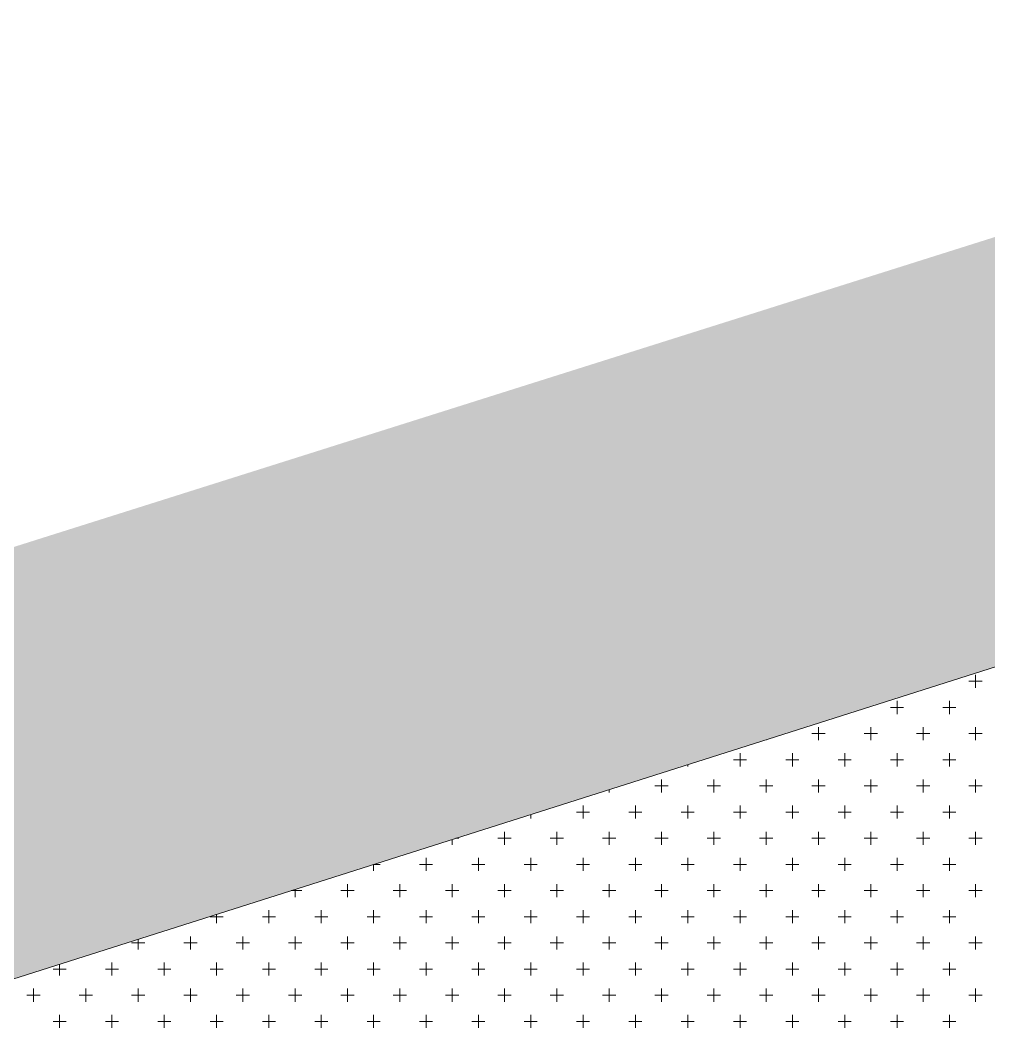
# Model space of a CAD drawing. Header units: metres. Extents: x 476631 to 477421, y 4483749 to 4484052.
# Drawn here: x 476983.9 to 477007.4, y 4483980.33 to 4484005.05 of the extents above; entities that cross this region are included whole.
import ezdxf

# ---------------------------------------------------------------- set-up
doc = ezdxf.new("R2010")
doc.units = ezdxf.units.M
doc.layers.add('M2', color=1, linetype='Continuous', lineweight=25)
doc.layers.add('PL_PARK', color=97, linetype='Continuous', lineweight=0)

msp = doc.modelspace()

# ---------------------------------------------------------------- hatches: boundary and pattern name
at = {"layer": 'M2', "true_color": 0x636466}
h = msp.add_hatch(color=251, dxfattribs=at)
h.dxf.hatch_style = 1
h.paths.add_polyline_path([(477025.988, 4483995.208), (477024.192, 4484005.046), (476977.795, 4483990.382), (476924.509, 4483991.935), (476925.226, 4483981.961), (476936.422, 4483981.879), (476936.426, 4483981.884), (476979.167, 4483980.326)])

# ---------------------------------------------------------------- linework, layer by layer
at = {"layer": 'PL_PARK', "color": 3}
for p, q in [((477002.577, 4483987.767), (477025.988, 4483995.208)), ((476979.167, 4483980.326), (477002.577, 4483987.767))]:
    msp.add_line(p, q, dxfattribs=at)
at = {"layer": 'PL_PARK', "color": 3, "linetype": 'Continuous'}
for p, q in [((477007.079, 4483988.841), (477007.079, 4483989.159)), ((477006.92, 4483989), (477007.237, 4483989)), ((477005.015, 4483988.365), (477005.332, 4483988.365)), ((477005.174, 4483988.206), (477005.174, 4483988.524)), ((477006.285, 4483988.365), (477006.602, 4483988.365)), ((477006.444, 4483988.206), (477006.444, 4483988.524)), ((477003.269, 4483987.571), (477003.269, 4483987.889)), ((477004.539, 4483987.571), (477004.539, 4483987.889)), ((477005.809, 4483987.571), (477005.809, 4483987.889)), ((477007.079, 4483987.571), (477007.079, 4483987.889)), ((477003.11, 4483987.73), (477003.427, 4483987.73)), ((477004.38, 4483987.73), (477004.697, 4483987.73)), ((477005.65, 4483987.73), (477005.967, 4483987.73)), ((477006.92, 4483987.73), (477007.237, 4483987.73)), ((477001.999, 4483987.571), (477001.999, 4483987.583)), ((477001.364, 4483986.936), (477001.364, 4483987.254)), ((477002.634, 4483986.936), (477002.634, 4483987.254)), ((477003.904, 4483986.936), (477003.904, 4483987.254)), ((477005.174, 4483986.936), (477005.174, 4483987.254)), ((477006.444, 4483986.936), (477006.444, 4483987.254)), ((477000.094, 4483986.936), (477000.094, 4483986.977)), ((477001.205, 4483987.095), (477001.522, 4483987.095)), ((477002.475, 4483987.095), (477002.792, 4483987.095)), ((477003.745, 4483987.095), (477004.062, 4483987.095)), ((477005.015, 4483987.095), (477005.332, 4483987.095)), ((477006.285, 4483987.095), (477006.602, 4483987.095)), ((476999.459, 4483986.301), (476999.459, 4483986.619)), ((477000.729, 4483986.301), (477000.729, 4483986.619)), ((477001.999, 4483986.301), (477001.999, 4483986.619)), ((477003.269, 4483986.301), (477003.269, 4483986.619)), ((477004.539, 4483986.301), (477004.539, 4483986.619)), ((477005.809, 4483986.301), (477005.809, 4483986.619)), ((477007.079, 4483986.301), (477007.079, 4483986.619)), ((476998.189, 4483986.301), (476998.189, 4483986.372)), ((476999.3, 4483986.46), (476999.617, 4483986.46)), ((477000.57, 4483986.46), (477000.887, 4483986.46)), ((477001.84, 4483986.46), (477002.157, 4483986.46)), ((477003.11, 4483986.46), (477003.427, 4483986.46)), ((477004.38, 4483986.46), (477004.697, 4483986.46)), ((477005.65, 4483986.46), (477005.967, 4483986.46)), ((477006.92, 4483986.46), (477007.237, 4483986.46)), ((476997.554, 4483985.666), (476997.554, 4483985.984)), ((476998.824, 4483985.666), (476998.824, 4483985.984)), ((477000.094, 4483985.666), (477000.094, 4483985.984)), ((477001.364, 4483985.666), (477001.364, 4483985.984)), ((477002.634, 4483985.666), (477002.634, 4483985.984)), ((477003.904, 4483985.666), (477003.904, 4483985.984)), ((477005.174, 4483985.666), (477005.174, 4483985.984)), ((477006.444, 4483985.666), (477006.444, 4483985.984)), ((476996.284, 4483985.666), (476996.284, 4483985.766)), ((476997.395, 4483985.825), (476997.712, 4483985.825)), ((476998.665, 4483985.825), (476998.982, 4483985.825)), ((476999.935, 4483985.825), (477000.252, 4483985.825)), ((477001.205, 4483985.825), (477001.522, 4483985.825)), ((477002.475, 4483985.825), (477002.792, 4483985.825)), ((477003.745, 4483985.825), (477004.062, 4483985.825)), ((477005.015, 4483985.825), (477005.332, 4483985.825)), ((477006.285, 4483985.825), (477006.602, 4483985.825)), ((476994.379, 4483985.031), (476994.379, 4483985.161)), ((476994.471, 4483985.19), (476994.537, 4483985.19)), ((476995.49, 4483985.19), (476995.807, 4483985.19)), ((476995.649, 4483985.031), (476995.649, 4483985.349)), ((476996.76, 4483985.19), (476997.077, 4483985.19)), ((476996.919, 4483985.031), (476996.919, 4483985.349)), ((476998.03, 4483985.19), (476998.347, 4483985.19)), ((476998.189, 4483985.031), (476998.189, 4483985.349)), ((476999.3, 4483985.19), (476999.617, 4483985.19)), ((476999.459, 4483985.031), (476999.459, 4483985.349)), ((477000.57, 4483985.19), (477000.887, 4483985.19)), ((477000.729, 4483985.031), (477000.729, 4483985.349)), ((477001.84, 4483985.19), (477002.157, 4483985.19)), ((477001.999, 4483985.031), (477001.999, 4483985.349)), ((477003.11, 4483985.19), (477003.427, 4483985.19)), ((477003.269, 4483985.031), (477003.269, 4483985.349)), ((477004.38, 4483985.19), (477004.697, 4483985.19)), ((477004.539, 4483985.031), (477004.539, 4483985.349)), ((477005.65, 4483985.19), (477005.967, 4483985.19)), ((477005.809, 4483985.031), (477005.809, 4483985.349)), ((477006.92, 4483985.19), (477007.237, 4483985.19)), ((477007.079, 4483985.031), (477007.079, 4483985.349)), ((476993.744, 4483984.396), (476993.744, 4483984.714)), ((476995.014, 4483984.396), (476995.014, 4483984.714)), ((476996.284, 4483984.396), (476996.284, 4483984.714)), ((476997.554, 4483984.396), (476997.554, 4483984.714)), ((476998.824, 4483984.396), (476998.824, 4483984.714)), ((477000.094, 4483984.396), (477000.094, 4483984.714)), ((477001.364, 4483984.396), (477001.364, 4483984.714)), ((477002.634, 4483984.396), (477002.634, 4483984.714)), ((477003.904, 4483984.396), (477003.904, 4483984.714)), ((477005.174, 4483984.396), (477005.174, 4483984.714)), ((477006.444, 4483984.396), (477006.444, 4483984.714)), ((476992.473, 4483984.555), (476992.632, 4483984.555)), ((476992.474, 4483984.396), (476992.474, 4483984.555)), ((476993.585, 4483984.555), (476993.902, 4483984.555)), ((476994.855, 4483984.555), (476995.172, 4483984.555)), ((476996.125, 4483984.555), (476996.442, 4483984.555)), ((476997.395, 4483984.555), (476997.712, 4483984.555)), ((476998.665, 4483984.555), (476998.982, 4483984.555)), ((476999.935, 4483984.555), (477000.252, 4483984.555)), ((477001.205, 4483984.555), (477001.522, 4483984.555)), ((477002.475, 4483984.555), (477002.792, 4483984.555)), ((477003.745, 4483984.555), (477004.062, 4483984.555)), ((477005.015, 4483984.555), (477005.332, 4483984.555)), ((477006.285, 4483984.555), (477006.602, 4483984.555)), ((476990.476, 4483983.92), (476990.727, 4483983.92)), ((476990.569, 4483983.761), (476990.569, 4483983.95)), ((476991.68, 4483983.92), (476991.997, 4483983.92)), ((476991.839, 4483983.761), (476991.839, 4483984.079)), ((476992.95, 4483983.92), (476993.267, 4483983.92)), ((476993.109, 4483983.761), (476993.109, 4483984.079)), ((476994.22, 4483983.92), (476994.537, 4483983.92)), ((476994.379, 4483983.761), (476994.379, 4483984.079)), ((476995.49, 4483983.92), (476995.807, 4483983.92)), ((476995.649, 4483983.761), (476995.649, 4483984.079)), ((476996.76, 4483983.92), (476997.077, 4483983.92)), ((476996.919, 4483983.761), (476996.919, 4483984.079)), ((476998.03, 4483983.92), (476998.347, 4483983.92)), ((476998.189, 4483983.761), (476998.189, 4483984.079)), ((476999.3, 4483983.92), (476999.617, 4483983.92)), ((476999.459, 4483983.761), (476999.459, 4483984.079)), ((477000.57, 4483983.92), (477000.887, 4483983.92)), ((477000.729, 4483983.761), (477000.729, 4483984.079)), ((477001.84, 4483983.92), (477002.157, 4483983.92)), ((477001.999, 4483983.761), (477001.999, 4483984.079)), ((477003.11, 4483983.92), (477003.427, 4483983.92)), ((477003.269, 4483983.761), (477003.269, 4483984.079)), ((477004.38, 4483983.92), (477004.697, 4483983.92)), ((477004.539, 4483983.761), (477004.539, 4483984.079)), ((477005.65, 4483983.92), (477005.967, 4483983.92)), ((477005.809, 4483983.761), (477005.809, 4483984.079)), ((477006.92, 4483983.92), (477007.237, 4483983.92)), ((477007.079, 4483983.761), (477007.079, 4483984.079)), ((476989.934, 4483983.126), (476989.934, 4483983.444)), ((476991.204, 4483983.126), (476991.204, 4483983.444)), ((476992.474, 4483983.126), (476992.474, 4483983.444)), ((476993.744, 4483983.126), (476993.744, 4483983.444)), ((476995.014, 4483983.126), (476995.014, 4483983.444)), ((476996.284, 4483983.126), (476996.284, 4483983.444)), ((476997.554, 4483983.126), (476997.554, 4483983.444)), ((476998.824, 4483983.126), (476998.824, 4483983.444)), ((477000.094, 4483983.126), (477000.094, 4483983.444)), ((477001.364, 4483983.126), (477001.364, 4483983.444)), ((477002.634, 4483983.126), (477002.634, 4483983.444)), ((477003.904, 4483983.126), (477003.904, 4483983.444)), ((477005.174, 4483983.126), (477005.174, 4483983.444)), ((477006.444, 4483983.126), (477006.444, 4483983.444)), ((476988.505, 4483983.285), (476988.822, 4483983.285)), ((476988.664, 4483983.126), (476988.664, 4483983.344)), ((476989.775, 4483983.285), (476990.092, 4483983.285)), ((476991.045, 4483983.285), (476991.362, 4483983.285)), ((476992.315, 4483983.285), (476992.632, 4483983.285)), ((476993.585, 4483983.285), (476993.902, 4483983.285)), ((476994.855, 4483983.285), (476995.172, 4483983.285)), ((476996.125, 4483983.285), (476996.442, 4483983.285)), ((476997.395, 4483983.285), (476997.712, 4483983.285)), ((476998.665, 4483983.285), (476998.982, 4483983.285)), ((476999.935, 4483983.285), (477000.252, 4483983.285)), ((477001.205, 4483983.285), (477001.522, 4483983.285)), ((477002.475, 4483983.285), (477002.792, 4483983.285)), ((477003.745, 4483983.285), (477004.062, 4483983.285)), ((477005.015, 4483983.285), (477005.332, 4483983.285)), ((477006.285, 4483983.285), (477006.602, 4483983.285)), ((476986.6, 4483982.65), (476986.918, 4483982.65)), ((476986.759, 4483982.491), (476986.759, 4483982.739)), ((476987.87, 4483982.65), (476988.188, 4483982.65)), ((476988.029, 4483982.491), (476988.029, 4483982.809)), ((476989.14, 4483982.65), (476989.458, 4483982.65)), ((476989.299, 4483982.491), (476989.299, 4483982.809)), ((476990.41, 4483982.65), (476990.727, 4483982.65)), ((476990.569, 4483982.491), (476990.569, 4483982.809)), ((476991.68, 4483982.65), (476991.997, 4483982.65)), ((476991.839, 4483982.491), (476991.839, 4483982.809)), ((476992.95, 4483982.65), (476993.267, 4483982.65)), ((476993.109, 4483982.491), (476993.109, 4483982.809)), ((476994.22, 4483982.65), (476994.537, 4483982.65)), ((476994.379, 4483982.491), (476994.379, 4483982.809)), ((476995.49, 4483982.65), (476995.807, 4483982.65)), ((476995.649, 4483982.491), (476995.649, 4483982.809)), ((476996.76, 4483982.65), (476997.077, 4483982.65)), ((476996.919, 4483982.491), (476996.919, 4483982.809)), ((476998.03, 4483982.65), (476998.347, 4483982.65)), ((476998.189, 4483982.491), (476998.189, 4483982.809)), ((476999.3, 4483982.65), (476999.617, 4483982.65)), ((476999.459, 4483982.491), (476999.459, 4483982.809)), ((477000.57, 4483982.65), (477000.887, 4483982.65)), ((477000.729, 4483982.491), (477000.729, 4483982.809)), ((477001.84, 4483982.65), (477002.157, 4483982.65)), ((477001.999, 4483982.491), (477001.999, 4483982.809)), ((477003.11, 4483982.65), (477003.427, 4483982.65)), ((477003.269, 4483982.491), (477003.269, 4483982.809)), ((477004.38, 4483982.65), (477004.697, 4483982.65)), ((477004.539, 4483982.491), (477004.539, 4483982.809)), ((477005.65, 4483982.65), (477005.967, 4483982.65)), ((477005.809, 4483982.491), (477005.809, 4483982.809)), ((477006.92, 4483982.65), (477007.237, 4483982.65)), ((477007.079, 4483982.491), (477007.079, 4483982.809)), ((476986.124, 4483981.856), (476986.124, 4483982.174)), ((476987.394, 4483981.856), (476987.394, 4483982.174)), ((476988.664, 4483981.856), (476988.664, 4483982.174)), ((476989.934, 4483981.856), (476989.934, 4483982.174)), ((476991.204, 4483981.856), (476991.204, 4483982.174)), ((476992.474, 4483981.856), (476992.474, 4483982.174)), ((476993.744, 4483981.856), (476993.744, 4483982.174)), ((476995.014, 4483981.856), (476995.014, 4483982.174)), ((476996.284, 4483981.856), (476996.284, 4483982.174)), ((476997.554, 4483981.856), (476997.554, 4483982.174)), ((476998.824, 4483981.856), (476998.824, 4483982.174)), ((477000.094, 4483981.856), (477000.094, 4483982.174)), ((477001.364, 4483981.856), (477001.364, 4483982.174)), ((477002.634, 4483981.856), (477002.634, 4483982.174)), ((477003.904, 4483981.856), (477003.904, 4483982.174)), ((477005.174, 4483981.856), (477005.174, 4483982.174)), ((477006.444, 4483981.856), (477006.444, 4483982.174)), ((476984.695, 4483982.015), (476985.012, 4483982.015)), ((476984.854, 4483981.856), (476984.854, 4483982.133)), ((476985.965, 4483982.015), (476986.282, 4483982.015)), ((476987.235, 4483982.015), (476987.552, 4483982.015)), ((476988.505, 4483982.015), (476988.822, 4483982.015)), ((476989.775, 4483982.015), (476990.092, 4483982.015)), ((476991.045, 4483982.015), (476991.362, 4483982.015)), ((476992.315, 4483982.015), (476992.632, 4483982.015)), ((476993.585, 4483982.015), (476993.902, 4483982.015)), ((476994.855, 4483982.015), (476995.172, 4483982.015)), ((476996.125, 4483982.015), (476996.442, 4483982.015)), ((476997.395, 4483982.015), (476997.712, 4483982.015)), ((476998.665, 4483982.015), (476998.982, 4483982.015)), ((476999.935, 4483982.015), (477000.252, 4483982.015)), ((477001.205, 4483982.015), (477001.522, 4483982.015)), ((477002.475, 4483982.015), (477002.792, 4483982.015)), ((477003.745, 4483982.015), (477004.062, 4483982.015)), ((477005.015, 4483982.015), (477005.332, 4483982.015)), ((477006.285, 4483982.015), (477006.602, 4483982.015)), ((476984.219, 4483981.221), (476984.219, 4483981.539)), ((476985.489, 4483981.221), (476985.489, 4483981.539)), ((476986.759, 4483981.221), (476986.759, 4483981.539)), ((476988.029, 4483981.221), (476988.029, 4483981.539)), ((476989.299, 4483981.221), (476989.299, 4483981.539)), ((476990.569, 4483981.221), (476990.569, 4483981.539)), ((476991.839, 4483981.221), (476991.839, 4483981.539)), ((476993.109, 4483981.221), (476993.109, 4483981.539)), ((476994.379, 4483981.221), (476994.379, 4483981.539)), ((476995.649, 4483981.221), (476995.649, 4483981.539)), ((476996.919, 4483981.221), (476996.919, 4483981.539)), ((476998.189, 4483981.221), (476998.189, 4483981.539)), ((476999.459, 4483981.221), (476999.459, 4483981.539)), ((477000.729, 4483981.221), (477000.729, 4483981.539)), ((477001.999, 4483981.221), (477001.999, 4483981.539)), ((477003.269, 4483981.221), (477003.269, 4483981.539)), ((477004.539, 4483981.221), (477004.539, 4483981.539)), ((477005.809, 4483981.221), (477005.809, 4483981.539)), ((477007.079, 4483981.221), (477007.079, 4483981.539)), ((476984.06, 4483981.38), (476984.378, 4483981.38)), ((476985.33, 4483981.38), (476985.648, 4483981.38)), ((476986.6, 4483981.38), (476986.918, 4483981.38)), ((476987.87, 4483981.38), (476988.188, 4483981.38)), ((476989.14, 4483981.38), (476989.458, 4483981.38)), ((476990.41, 4483981.38), (476990.727, 4483981.38)), ((476991.68, 4483981.38), (476991.997, 4483981.38)), ((476992.95, 4483981.38), (476993.267, 4483981.38)), ((476994.22, 4483981.38), (476994.537, 4483981.38)), ((476995.49, 4483981.38), (476995.807, 4483981.38)), ((476996.76, 4483981.38), (476997.077, 4483981.38)), ((476998.03, 4483981.38), (476998.347, 4483981.38)), ((476999.3, 4483981.38), (476999.617, 4483981.38)), ((477000.57, 4483981.38), (477000.887, 4483981.38)), ((477001.84, 4483981.38), (477002.157, 4483981.38)), ((477003.11, 4483981.38), (477003.427, 4483981.38)), ((477004.38, 4483981.38), (477004.697, 4483981.38)), ((477005.65, 4483981.38), (477005.967, 4483981.38)), ((477006.92, 4483981.38), (477007.237, 4483981.38)), ((476984.695, 4483980.745), (476985.012, 4483980.745)), ((476984.854, 4483980.586), (476984.854, 4483980.904)), ((476985.965, 4483980.745), (476986.282, 4483980.745)), ((476986.124, 4483980.586), (476986.124, 4483980.904)), ((476987.235, 4483980.745), (476987.552, 4483980.745)), ((476987.394, 4483980.586), (476987.394, 4483980.904)), ((476988.505, 4483980.745), (476988.822, 4483980.745)), ((476988.664, 4483980.586), (476988.664, 4483980.904)), ((476989.775, 4483980.745), (476990.092, 4483980.745)), ((476989.934, 4483980.586), (476989.934, 4483980.904)), ((476991.045, 4483980.745), (476991.362, 4483980.745)), ((476991.204, 4483980.586), (476991.204, 4483980.904)), ((476992.315, 4483980.745), (476992.632, 4483980.745)), ((476992.474, 4483980.586), (476992.474, 4483980.904)), ((476993.585, 4483980.745), (476993.902, 4483980.745)), ((476993.744, 4483980.586), (476993.744, 4483980.904)), ((476994.855, 4483980.745), (476995.172, 4483980.745)), ((476995.014, 4483980.586), (476995.014, 4483980.904)), ((476996.125, 4483980.745), (476996.442, 4483980.745)), ((476996.284, 4483980.586), (476996.284, 4483980.904)), ((476997.395, 4483980.745), (476997.712, 4483980.745)), ((476997.554, 4483980.586), (476997.554, 4483980.904)), ((476998.665, 4483980.745), (476998.982, 4483980.745)), ((476998.824, 4483980.586), (476998.824, 4483980.904)), ((476999.935, 4483980.745), (477000.252, 4483980.745)), ((477000.094, 4483980.586), (477000.094, 4483980.904)), ((477001.205, 4483980.745), (477001.522, 4483980.745)), ((477001.364, 4483980.586), (477001.364, 4483980.904)), ((477002.475, 4483980.745), (477002.792, 4483980.745)), ((477002.634, 4483980.586), (477002.634, 4483980.904)), ((477003.745, 4483980.745), (477004.062, 4483980.745)), ((477003.904, 4483980.586), (477003.904, 4483980.904)), ((477005.015, 4483980.745), (477005.332, 4483980.745)), ((477005.174, 4483980.586), (477005.174, 4483980.904)), ((477006.285, 4483980.745), (477006.602, 4483980.745)), ((477006.444, 4483980.586), (477006.444, 4483980.904))]:
    msp.add_line(p, q, dxfattribs=at)

doc.saveas('drawing.dxf')
